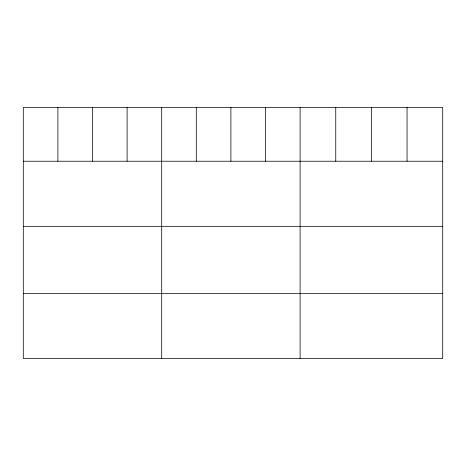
<?xml version="1.0" encoding="UTF-8"?>
<svg xmlns="http://www.w3.org/2000/svg" width="466" height="466" viewBox="0 0 466 466"><rect width="100%" height="100%" fill="white"/><g stroke="black" fill="none" stroke-linecap="round" stroke-linejoin="round"><path stroke-width="0.7" d="M442.7 161.23L442.7 358.494L23.3 358.494L23.3 107.506L442.7 107.506L442.7 161.23L23.3 161.23M23.3 226.325L442.7 226.325M23.3 293.394L442.7 293.394M407.051 107.506L407.051 161.23M371.402 107.506L371.402 161.23M335.753 107.506L335.753 161.23M300.104 107.506L300.104 358.494M265.504 107.506L265.504 161.23M230.903 107.506L230.903 161.23M196.303 107.506L196.303 161.23M161.702 107.506L161.702 358.494M127.102 107.506L127.102 161.23M92.501 107.506L92.501 161.23M57.901 107.506L57.901 161.23"/></g></svg>
